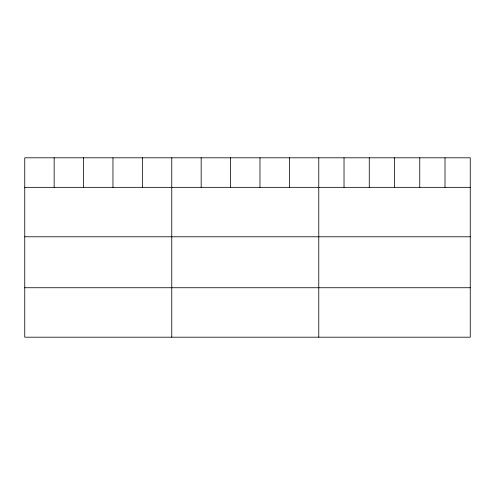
<?xml version="1.0" encoding="UTF-8"?>
<svg xmlns="http://www.w3.org/2000/svg" width="495" height="495" viewBox="0 0 495 495"><rect width="100%" height="100%" fill="white"/><g stroke="black" fill="none" stroke-linecap="round" stroke-linejoin="round"><path stroke-width="0.74" d="M470.25 187.339L470.25 337.194L24.75 337.194L24.75 157.806L470.25 157.806L470.25 187.339L24.75 187.339M24.75 236.789L470.25 236.789M24.75 287.737L470.25 287.737M445.005 157.806L445.005 187.339M419.76 157.806L419.76 187.339M394.515 157.806L394.515 187.339M369.27 157.806L369.27 187.339M344.025 157.806L344.025 187.339M318.78 157.806L318.78 337.194M289.377 157.806L289.377 187.339M259.974 157.806L259.974 187.339M230.571 157.806L230.571 187.339M201.168 157.806L201.168 187.339M171.765 157.806L171.765 337.194M142.362 157.806L142.362 187.339M112.959 157.806L112.959 187.339M83.556 157.806L83.556 187.339M54.153 157.806L54.153 187.339"/></g></svg>
